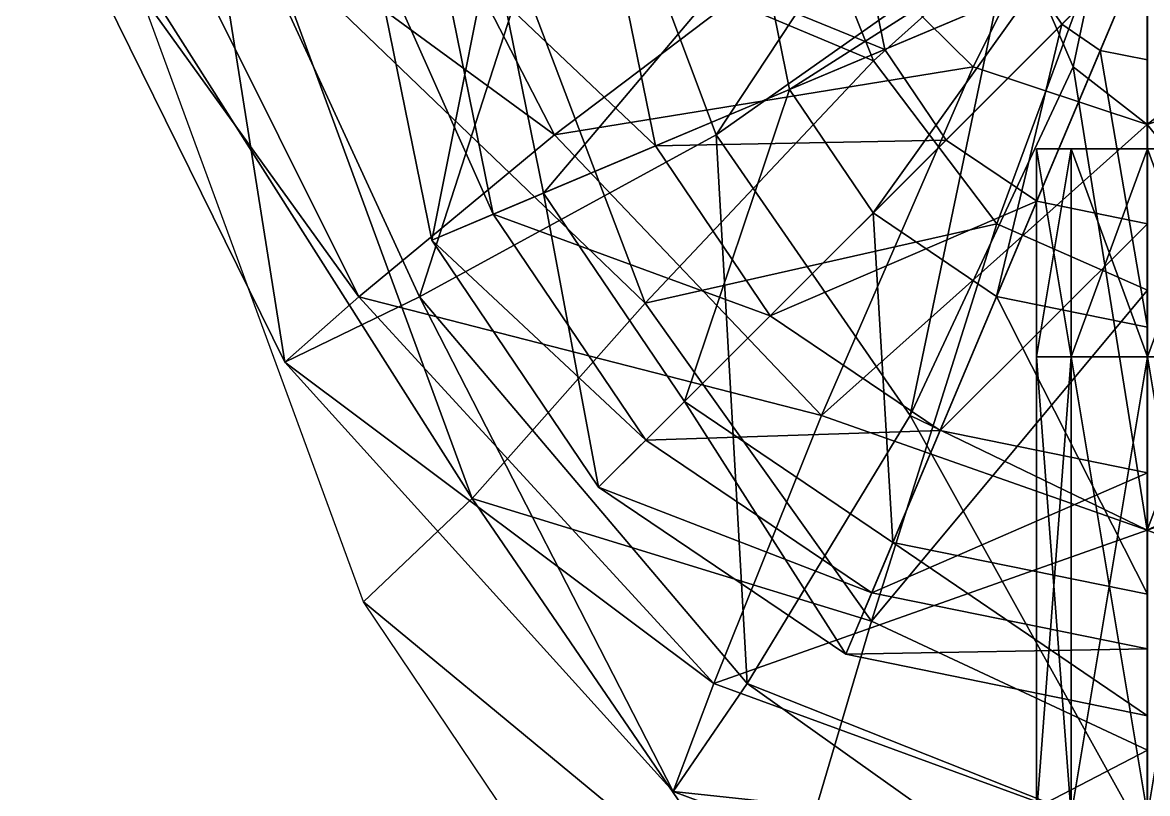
# Model space of a CAD drawing. Header units: metres. Extents: x -1.12 to 1.12, y -1.9 to 1.15.
# Drawn here: x -1.013 to 0, y -0.881 to -0.186 of the extents above; entities that cross this region are included whole.
import ezdxf

# ---------------------------------------------------------------- set-up
doc = ezdxf.new("R2010")
doc.units = ezdxf.units.M

msp = doc.modelspace()

# ---------------------------------------------------------------- linework, layer by layer
at = {"layer": 'Cube'}
for points in [[(-0.1, -0.4875, 0.1688), (-0.1, -0.3, 0.2), (-0.1, -0.4875, 0.2)], [(-0.1, -0.4875, 0.1688), (-0.1, -0.3, 0.1688), (-0.1, -0.3, 0.2)], [(-0.1, -0.4875, 0.1), (-0.1, -0.3, 0.1688), (-0.1, -0.4875, 0.1688)], [(-0.1, -0.4875, 0.1), (-0.1, -0.3, 0.1), (-0.1, -0.3, 0.1688)], [(-0.1, -0.4875, 0.0313), (-0.1, -0.3, 0.1), (-0.1, -0.4875, 0.1)], [(-0.1, -0.4875, 0.0313), (-0.1, -0.3, 0.0313), (-0.1, -0.3, 0.1)], [(-0.1, -0.4875, 0), (-0.1, -0.3, 0.0313), (-0.1, -0.4875, 0.0313)], [(-0.1, -0.4875, 0), (-0.1, -0.3, 0), (-0.1, -0.3, 0.0313)], [(-0.0688, -0.4875, 0), (-0.1, -0.3, 0), (-0.1, -0.4875, 0)], [(-0.0688, -0.4875, 0), (-0.0688, -0.3, 0), (-0.1, -0.3, 0)], [(-0.1, -0.4875, 0.2), (-0.0688, -0.3, 0.2), (-0.0688, -0.4875, 0.2)], [(-0.1, -0.4875, 0.2), (-0.1, -0.3, 0.2), (-0.0688, -0.3, 0.2)], [(0, -0.3, 0), (-0.1, -0.3, 0.1), (-0.1, -0.3, 0.0313)], [(-0.1, -0.3, 0), (-0.0688, -0.3, 0), (-0.1, -0.3, 0.0313)], [(0, -0.3, 0), (0, -0.3, 0.2), (-0.1, -0.3, 0.1)], [(-0.0688, -0.3, 0.2), (-0.1, -0.3, 0.2), (-0.1, -0.3, 0.1688)], [(-0.1, -0.3, 0.1), (-0.0688, -0.3, 0.2), (-0.1, -0.3, 0.1688)], [(-0.0688, -0.3, 0.2), (-0.1, -0.3, 0.1), (0, -0.3, 0.2)], [(-0.0688, -0.3, 0), (0, -0.3, 0), (-0.1, -0.3, 0.0313)], [(-0.0688, -0.4875, 0.2), (0, -0.3, 0.2), (0, -0.4875, 0.2)], [(-0.0688, -0.4875, 0.2), (-0.0688, -0.3, 0.2), (0, -0.3, 0.2)], [(0, -0.4875, 0), (-0.0688, -0.3, 0), (-0.0688, -0.4875, 0)], [(0, -0.4875, 0), (0, -0.3, 0), (-0.0688, -0.3, 0)], [(0.0687, -0.4875, 0), (0, -0.3, 0), (0, -0.4875, 0)], [(0.0687, -0.4875, 0), (0.0687, -0.3, 0), (0, -0.3, 0)], [(0, -0.4875, 0.2), (0.0687, -0.3, 0.2), (0.0687, -0.4875, 0.2)], [(0, -0.4875, 0.2), (0, -0.3, 0.2), (0.0687, -0.3, 0.2)], [(0.0687, -0.3, 0), (0.1, -0.3, 0.1), (0, -0.3, 0)], [(0.1, -0.3, 0.1688), (0.0687, -0.3, 0.2), (0, -0.3, 0.2)], [(0, -0.3, 0.2), (0.1, -0.3, 0.1), (0.1, -0.3, 0.1688)], [(0, -0.3, 0), (0.1, -0.3, 0.1), (0, -0.3, 0.2)], [(-0.1, -0.9, 0.1688), (-0.1, -0.4875, 0.2), (-0.1, -0.9, 0.2)], [(-0.1, -0.9, 0.1688), (-0.1, -0.4875, 0.1688), (-0.1, -0.4875, 0.2)], [(-0.1, -0.9, 0.1), (-0.1, -0.4875, 0.1688), (-0.1, -0.9, 0.1688)], [(-0.1, -0.9, 0.1), (-0.1, -0.4875, 0.1), (-0.1, -0.4875, 0.1688)], [(-0.1, -0.9, 0.0313), (-0.1, -0.4875, 0.1), (-0.1, -0.9, 0.1)], [(-0.1, -0.9, 0.0313), (-0.1, -0.4875, 0.0313), (-0.1, -0.4875, 0.1)], [(-0.1, -0.9, 0), (-0.1, -0.4875, 0.0313), (-0.1, -0.9, 0.0313)], [(-0.1, -0.9, 0), (-0.1, -0.4875, 0), (-0.1, -0.4875, 0.0313)], [(-0.0688, -0.9, 0), (-0.1, -0.4875, 0), (-0.1, -0.9, 0)], [(-0.0688, -0.9, 0), (-0.0688, -0.4875, 0), (-0.1, -0.4875, 0)], [(-0.1, -0.9, 0.2), (-0.0688, -0.4875, 0.2), (-0.0688, -0.9, 0.2)], [(-0.1, -0.9, 0.2), (-0.1, -0.4875, 0.2), (-0.0688, -0.4875, 0.2)], [(-0.0688, -0.9, 0.2), (0, -0.4875, 0.2), (0, -0.9, 0.2)], [(-0.0688, -0.9, 0.2), (-0.0688, -0.4875, 0.2), (0, -0.4875, 0.2)], [(0, -0.9, 0), (-0.0688, -0.4875, 0), (-0.0688, -0.9, 0)], [(0, -0.9, 0), (0, -0.4875, 0), (-0.0688, -0.4875, 0)], [(0.0687, -0.9, 0), (0, -0.4875, 0), (0, -0.9, 0)], [(0.0687, -0.9, 0), (0.0687, -0.4875, 0), (0, -0.4875, 0)], [(0, -0.9, 0.2), (0.0687, -0.4875, 0.2), (0.0687, -0.9, 0.2)], [(0, -0.9, 0.2), (0, -0.4875, 0.2), (0.0687, -0.4875, 0.2)]]:
    msp.add_3dface(points, dxfattribs=at)
at = {"layer": 'Fighter Parent'}
for points in [[(0, 0, 0.625), (-0.2469, -0.2208, 0.5878), (-0.322, -0.0337, 0.5957)], [(0, 0, 0.625), (-0.2469, -0.2208, 0.5878), (0, 0, 0.625)], [(0, 0, 0.625), (-0.1357, -0.3678, 0.5816), (-0.2469, -0.2208, 0.5878)], [(0, 0, 0.625), (-0.1357, -0.3678, 0.5816), (0, 0, 0.625)], [(0, 0, 0.625), (0, -0.4274, 0.5791), (-0.1357, -0.3678, 0.5816)], [(-0.2469, -0.2208, 0.5878), (-0.5901, -0.0766, 0.4947), (-0.322, -0.0337, 0.5957)], [(-0.4524, -0.4392, 0.4736), (-0.7934, -0.1116, 0.3026), (-0.5901, -0.0766, 0.4947)], [(-0.2469, -0.2208, 0.5878), (-0.4524, -0.4392, 0.4736), (-0.5901, -0.0766, 0.4947)], [(-0.6083, -0.6151, 0.2789), (-0.9211, -0.122), (-0.7934, -0.1116, 0.3026)], [(-0.4524, -0.4392, 0.4736), (-0.6083, -0.6151, 0.2789), (-0.7934, -0.1116, 0.3026)], [(-0.6083, -0.6151, 0.2789), (-0.7062, -0.7081), (-0.9211, -0.122)], [(-0.1357, -0.3678, 0.5816), (-0.4524, -0.4392, 0.4736), (-0.2469, -0.2208, 0.5878)], [(-0.1357, -0.3678, 0.5816), (-0.2487, -0.7256, 0.4571), (-0.4524, -0.4392, 0.4736)], [(0, -0.4274, 0.5791), (-0.2487, -0.7256, 0.4571), (-0.1357, -0.3678, 0.5816)], [(0, -0.4274, 0.5791), (0, -0.8418, 0.4504), (-0.2487, -0.7256, 0.4571)], [(-0.2487, -0.7256, 0.4571), (-0.6083, -0.6151, 0.2789), (-0.4524, -0.4392, 0.4736)], [(-0.3344, -1.0157, 0.2603), (-0.7062, -0.7081), (-0.6083, -0.6151, 0.2789)], [(-0.2487, -0.7256, 0.4571), (-0.3344, -1.0157, 0.2603), (-0.6083, -0.6151, 0.2789)], [(-0.3344, -1.0157, 0.2603), (-0.3883, -1.1808), (-0.7062, -0.7081)], [(0, -0.8418, 0.4504), (-0.3344, -1.0157, 0.2603), (-0.2487, -0.7256, 0.4571)], [(0, -0.8418, 0.4504), (0, -1.1791, 0.2528), (-0.3344, -1.0157, 0.2603)]]:
    msp.add_3dface(points, dxfattribs=at)
at = {"layer": 'Sphere 1'}
for points in [[(-0.0002, 0.0872, 0.1615), (-0.157, -0.2264, 0.1571), (-0.2854, -0.0992, 0.1577)], [(-0.0002, 0.0872, 0.1615), (-0.157, -0.2264, 0.1571), (-0.0002, 0.0872, 0.1615)], [(-0.0002, 0.0872, 0.1615), (-0.0002, -0.2783, 0.1568), (-0.157, -0.2264, 0.1571)], [(-0.0669, -0.2264, 0.0409), (-0.0002, 0.0872, 0.0365), (-0.1216, -0.0992, 0.0403)], [(-0.0669, -0.2264, 0.0409), (-0.0002, 0.0872, 0.0365), (-0.0002, 0.0872, 0.0365)], [(-0.0002, -0.2783, 0.0412), (-0.0002, 0.0872, 0.0365), (-0.0669, -0.2264, 0.0409)], [(-0.0002, 0.0872, 0.1615), (-0.0002, -0.2783, 0.1568), (-0.0002, 0.0872, 0.1615)], [(-0.0002, 0.0872, 0.1615), (0.1567, -0.2264, 0.1571), (-0.0002, -0.2783, 0.1568)], [(-0.0002, 0.0872, 0.1615), (0.1567, -0.2264, 0.1571), (-0.0002, 0.0872, 0.1615)], [(-0.0002, 0.0872, 0.1615), (0.2851, -0.0992, 0.1577), (0.1567, -0.2264, 0.1571)], [(-0.0002, -0.2783, 0.0412), (-0.0002, 0.0872, 0.0365), (-0.0002, 0.0872, 0.0365)], [(0.0666, -0.2264, 0.0409), (-0.0002, 0.0872, 0.0365), (-0.0002, -0.2783, 0.0412)], [(0.0666, -0.2264, 0.0409), (-0.0002, 0.0872, 0.0365), (-0.0002, 0.0872, 0.0365)], [(0.1212, -0.0992, 0.0403), (-0.0002, 0.0872, 0.0365), (0.0666, -0.2264, 0.0409)], [(-0.3886, -0.2876, 0.0517), (-0.1585, 0.0608, 0.0394), (-0.5068, 0.0277, 0.0495)], [(-0.3886, -0.2876, 0.0517), (-0.1216, -0.0992, 0.0403), (-0.1585, 0.0608, 0.0394)], [(-0.5343, -0.2876, 0.1463), (-0.9263, -0.0006, 0.1292), (-0.6967, 0.0277, 0.1485)], [(-0.6557, -0.4334, 0.0712), (-0.5068, 0.0277, 0.0495), (-0.8551, -0.0006, 0.0688)], [(-0.2854, -0.0992, 0.1577), (-0.5343, -0.2876, 0.1463), (-0.6967, 0.0277, 0.1485)], [(-0.6557, -0.4334, 0.0712), (-0.3886, -0.2876, 0.0517), (-0.5068, 0.0277, 0.0495)], [(-0.7103, -0.4334, 0.1268), (-1.0134, -0.0127, 0.099), (-0.9263, -0.0006, 0.1292)], [(-0.777, -0.4922, 0.099), (-0.8551, -0.0006, 0.0688), (-1.0134, -0.0127, 0.099)], [(-0.5343, -0.2876, 0.1463), (-0.7103, -0.4334, 0.1268), (-0.9263, -0.0006, 0.1292)], [(-0.777, -0.4922, 0.099), (-0.6557, -0.4334, 0.0712), (-0.8551, -0.0006, 0.0688)], [(-0.7103, -0.4334, 0.1268), (-0.777, -0.4922, 0.099), (-1.0134, -0.0127, 0.099)], [(-0.157, -0.2264, 0.1571), (-0.5343, -0.2876, 0.1463), (-0.2854, -0.0992, 0.1577)], [(-0.2137, -0.5402, 0.0535), (-0.1216, -0.0992, 0.0403), (-0.3886, -0.2876, 0.0517)], [(-0.2137, -0.5402, 0.0535), (-0.0669, -0.2264, 0.0409), (-0.1216, -0.0992, 0.0403)], [(-0.157, -0.2264, 0.1571), (-0.2938, -0.5402, 0.1445), (-0.5343, -0.2876, 0.1463)], [(-0.0002, -0.2783, 0.1568), (-0.2938, -0.5402, 0.1445), (-0.157, -0.2264, 0.1571)], [(-0.0002, -0.6436, 0.0542), (-0.0669, -0.2264, 0.0409), (-0.2137, -0.5402, 0.0535)], [(-0.0002, -0.6436, 0.0542), (-0.0002, -0.2783, 0.0412), (-0.0669, -0.2264, 0.0409)], [(0.1567, -0.2264, 0.1571), (-0.0002, -0.6436, 0.1438), (-0.0002, -0.2783, 0.1568)], [(0.1567, -0.2264, 0.1571), (0.2935, -0.5402, 0.1445), (-0.0002, -0.6436, 0.1438)], [(0.2134, -0.5402, 0.0535), (0.0666, -0.2264, 0.0409), (-0.0002, -0.2783, 0.0412)], [(-0.0002, -0.2783, 0.1568), (-0.0002, -0.6436, 0.1438), (-0.2938, -0.5402, 0.1445)], [(0.2134, -0.5402, 0.0535), (-0.0002, -0.2783, 0.0412), (-0.0002, -0.6436, 0.0542)], [(-0.2938, -0.5402, 0.1445), (-0.7103, -0.4334, 0.1268), (-0.5343, -0.2876, 0.1463)], [(-0.3605, -0.7817, 0.0732), (-0.3886, -0.2876, 0.0517), (-0.6557, -0.4334, 0.0712)], [(-0.3605, -0.7817, 0.0732), (-0.2137, -0.5402, 0.0535), (-0.3886, -0.2876, 0.0517)], [(-0.3906, -0.7817, 0.1248), (-0.777, -0.4922, 0.099), (-0.7103, -0.4334, 0.1268)], [(-0.4273, -0.8789, 0.099), (-0.6557, -0.4334, 0.0712), (-0.777, -0.4922, 0.099)], [(-0.2938, -0.5402, 0.1445), (-0.3906, -0.7817, 0.1248), (-0.7103, -0.4334, 0.1268)], [(-0.4273, -0.8789, 0.099), (-0.3605, -0.7817, 0.0732), (-0.6557, -0.4334, 0.0712)], [(-0.3906, -0.7817, 0.1248), (-0.4273, -0.8789, 0.099), (-0.777, -0.4922, 0.099)], [(-0.0002, -0.6436, 0.1438), (-0.3906, -0.7817, 0.1248), (-0.2938, -0.5402, 0.1445)], [(-0.0002, -0.9247, 0.074), (-0.2137, -0.5402, 0.0535), (-0.3605, -0.7817, 0.0732)], [(-0.0002, -0.9247, 0.074), (-0.0002, -0.6436, 0.0542), (-0.2137, -0.5402, 0.0535)], [(0.2935, -0.5402, 0.1445), (-0.0002, -0.9247, 0.124), (-0.0002, -0.6436, 0.1438)], [(0.2935, -0.5402, 0.1445), (0.3902, -0.7817, 0.1248), (-0.0002, -0.9247, 0.124)], [(0.3602, -0.7817, 0.0732), (0.2134, -0.5402, 0.0535), (-0.0002, -0.6436, 0.0542)], [(-0.0002, -0.6436, 0.1438), (-0.0002, -0.9247, 0.124), (-0.3906, -0.7817, 0.1248)], [(0.3602, -0.7817, 0.0732), (-0.0002, -0.6436, 0.0542), (-0.0002, -0.9247, 0.074)], [(-0.0002, -0.9247, 0.124), (-0.4273, -0.8789, 0.099), (-0.3906, -0.7817, 0.1248)], [(-0.0002, -1.0378, 0.099), (-0.3605, -0.7817, 0.0732), (-0.4273, -0.8789, 0.099)], [(-0.0002, -1.0378, 0.099), (-0.0002, -0.9247, 0.074), (-0.3605, -0.7817, 0.0732)], [(0.3902, -0.7817, 0.1248), (-0.0002, -1.0378, 0.099), (-0.0002, -0.9247, 0.124)], [(0.3902, -0.7817, 0.1248), (0.4269, -0.8789, 0.099), (-0.0002, -1.0378, 0.099)], [(0.4269, -0.8789, 0.099), (0.3602, -0.7817, 0.0732), (-0.0002, -0.9247, 0.074)], [(-0.0002, -0.9247, 0.124), (-0.0002, -1.0378, 0.099), (-0.4273, -0.8789, 0.099)], [(0.4269, -0.8789, 0.099), (-0.0002, -0.9247, 0.074), (-0.0002, -1.0378, 0.099)]]:
    msp.add_3dface(points, dxfattribs=at)
at = {"layer": 'Sphere 2'}
for points in [[(-0.5894, -0.3591, 0.4227), (-0.7, -0.1107, 0.408), (-0.6398, -0.1107, 0.4227)], [(-0.5894, -0.3591, 0.4227), (-0.6448, -0.3825, 0.408), (-0.7, -0.1107, 0.408)], [(-0.6448, -0.3825, 0.408), (-0.7, -0.1107, 0.3743), (-0.7, -0.1107, 0.408)], [(-0.6448, -0.3825, 0.408), (-0.6448, -0.3825, 0.3743), (-0.7, -0.1107, 0.3743)], [(-0.6448, -0.3825, 0.3743), (-0.7, -0.1107, 0.3385), (-0.7, -0.1107, 0.3743)], [(-0.6448, -0.3825, 0.3743), (-0.6448, -0.3825, 0.3385), (-0.7, -0.1107, 0.3385)], [(-0.6448, -0.3825, 0.3385), (-0.7, -0.1107, 0.3102), (-0.7, -0.1107, 0.3385)], [(-0.6448, -0.3825, 0.3385), (-0.6448, -0.3825, 0.3102), (-0.7, -0.1107, 0.3102)], [(-0.6448, -0.3825, 0.3102), (-0.7, -0.1107, 0.2986), (-0.7, -0.1107, 0.3102)], [(-0.6448, -0.3825, 0.3102), (-0.6448, -0.3825, 0.2986), (-0.7, -0.1107, 0.2986)], [(-0.6448, -0.3825, 0.2986), (-0.5906, -0.1107, 0.2986), (-0.7, -0.1107, 0.2986)], [(-0.6448, -0.3825, 0.2986), (-0.544, -0.34, 0.2986), (-0.5906, -0.1107, 0.2986)], [(-0.4433, -0.2975, 0.4337), (-0.6398, -0.1107, 0.4227), (-0.4812, -0.1107, 0.4337)], [(-0.4433, -0.2975, 0.4337), (-0.5894, -0.3591, 0.4227), (-0.6398, -0.1107, 0.4227)], [(-0.544, -0.34, 0.2986), (-0.35, -0.1107, 0.2986), (-0.5906, -0.1107, 0.2986)], [(-0.544, -0.34, 0.2986), (-0.3224, -0.2466, 0.2986), (-0.35, -0.1107, 0.2986)], [(-0.2367, -0.2105, 0.4406), (-0.4812, -0.1107, 0.4337), (-0.257, -0.1107, 0.4406)], [(-0.2367, -0.2105, 0.4406), (-0.4433, -0.2975, 0.4337), (-0.4812, -0.1107, 0.4337)], [(-0.3224, -0.2466, 0.2986), (-0.1094, -0.1107, 0.2986), (-0.35, -0.1107, 0.2986)], [(-0.3224, -0.2466, 0.2986), (-0.1007, -0.1531, 0.2986), (-0.1094, -0.1107, 0.2986)], [(0, -0.1107, 0.443), (-0.2367, -0.2105, 0.4406), (-0.257, -0.1107, 0.4406)], [(0, -0.1107, 0.443), (-0.2367, -0.2105, 0.4406), (0, -0.1107, 0.443)], [(0, -0.1107, 0.443), (-0.1815, -0.2922, 0.4406), (-0.2367, -0.2105, 0.4406)], [(0, -0.1107, 0.443), (-0.1815, -0.2922, 0.4406), (0, -0.1107, 0.443)], [(0, -0.1107, 0.443), (-0.0998, -0.3474, 0.4406), (-0.1815, -0.2922, 0.4406)], [(-0.0772, -0.1879, 0.2986), (0, -0.1107, 0.2986), (-0.1007, -0.1531, 0.2986)], [(0, -0.1107, 0.443), (-0.0998, -0.3474, 0.4406), (0, -0.1107, 0.443)], [(0, -0.1107, 0.443), (0, -0.3677, 0.4406), (-0.0998, -0.3474, 0.4406)], [(-0.0772, -0.1879, 0.2986), (0, -0.1107, 0.2986), (0, -0.1107, 0.2986)], [(-0.0425, -0.2114, 0.2986), (0, -0.1107, 0.2986), (-0.0772, -0.1879, 0.2986)], [(-0.0425, -0.2114, 0.2986), (0, -0.1107, 0.2986), (0, -0.1107, 0.2986)], [(0, -0.22, 0.2986), (0, -0.1107, 0.2986), (-0.0425, -0.2114, 0.2986)], [(0, -0.22, 0.2986), (0, -0.1107, 0.2986), (0, -0.1107, 0.2986)], [(-0.2472, -0.3578, 0.2986), (-0.1007, -0.1531, 0.2986), (-0.3224, -0.2466, 0.2986)], [(-0.2472, -0.3578, 0.2986), (-0.0772, -0.1879, 0.2986), (-0.1007, -0.1531, 0.2986)], [(-0.1359, -0.433, 0.2986), (-0.0772, -0.1879, 0.2986), (-0.2472, -0.3578, 0.2986)], [(-0.1359, -0.433, 0.2986), (-0.0425, -0.2114, 0.2986), (-0.0772, -0.1879, 0.2986)], [(-0.1815, -0.2922, 0.4406), (-0.4433, -0.2975, 0.4337), (-0.2367, -0.2105, 0.4406)], [(0, -0.4607, 0.2986), (-0.0425, -0.2114, 0.2986), (-0.1359, -0.433, 0.2986)], [(0, -0.4607, 0.2986), (0, -0.22, 0.2986), (-0.0425, -0.2114, 0.2986)], [(-0.4171, -0.5278, 0.2986), (-0.3224, -0.2466, 0.2986), (-0.544, -0.34, 0.2986)], [(-0.4171, -0.5278, 0.2986), (-0.2472, -0.3578, 0.2986), (-0.3224, -0.2466, 0.2986)], [(-0.1815, -0.2922, 0.4406), (-0.3399, -0.4505, 0.4337), (-0.4433, -0.2975, 0.4337)], [(-0.0998, -0.3474, 0.4406), (-0.3399, -0.4505, 0.4337), (-0.1815, -0.2922, 0.4406)], [(-0.3399, -0.4505, 0.4337), (-0.5894, -0.3591, 0.4227), (-0.4433, -0.2975, 0.4337)], [(-0.4944, -0.605, 0.2986), (-0.544, -0.34, 0.2986), (-0.6448, -0.3825, 0.2986)], [(-0.4944, -0.605, 0.2986), (-0.4171, -0.5278, 0.2986), (-0.544, -0.34, 0.2986)], [(-0.0998, -0.3474, 0.4406), (-0.1869, -0.5539, 0.4337), (-0.3399, -0.4505, 0.4337)], [(0, -0.3677, 0.4406), (-0.1869, -0.5539, 0.4337), (-0.0998, -0.3474, 0.4406)], [(-0.4519, -0.5625, 0.4227), (-0.6448, -0.3825, 0.408), (-0.5894, -0.3591, 0.4227)], [(-0.3399, -0.4505, 0.4337), (-0.4519, -0.5625, 0.4227), (-0.5894, -0.3591, 0.4227)], [(-0.2293, -0.6547, 0.2986), (-0.2472, -0.3578, 0.2986), (-0.4171, -0.5278, 0.2986)], [(-0.2293, -0.6547, 0.2986), (-0.1359, -0.433, 0.2986), (-0.2472, -0.3578, 0.2986)], [(0, -0.3677, 0.4406), (0, -0.5919, 0.4337), (-0.1869, -0.5539, 0.4337)], [(-0.4519, -0.5625, 0.4227), (-0.4944, -0.605, 0.408), (-0.6448, -0.3825, 0.408)], [(-0.4944, -0.605, 0.408), (-0.6448, -0.3825, 0.3743), (-0.6448, -0.3825, 0.408)], [(-0.4944, -0.605, 0.408), (-0.4944, -0.605, 0.3743), (-0.6448, -0.3825, 0.3743)], [(-0.4944, -0.605, 0.3743), (-0.6448, -0.3825, 0.3385), (-0.6448, -0.3825, 0.3743)], [(-0.4944, -0.605, 0.3743), (-0.4944, -0.605, 0.3385), (-0.6448, -0.3825, 0.3385)], [(-0.4944, -0.605, 0.3385), (-0.6448, -0.3825, 0.3102), (-0.6448, -0.3825, 0.3385)], [(-0.4944, -0.605, 0.3385), (-0.4944, -0.605, 0.3102), (-0.6448, -0.3825, 0.3102)], [(-0.4944, -0.605, 0.3102), (-0.6448, -0.3825, 0.2986), (-0.6448, -0.3825, 0.3102)], [(-0.4944, -0.605, 0.3102), (-0.4944, -0.605, 0.2986), (-0.6448, -0.3825, 0.2986)], [(0, -0.7013, 0.2986), (-0.1359, -0.433, 0.2986), (-0.2293, -0.6547, 0.2986)], [(0, -0.7013, 0.2986), (0, -0.4607, 0.2986), (-0.1359, -0.433, 0.2986)], [(-0.1869, -0.5539, 0.4337), (-0.4519, -0.5625, 0.4227), (-0.3399, -0.4505, 0.4337)], [(-0.2718, -0.7554, 0.2986), (-0.4171, -0.5278, 0.2986), (-0.4944, -0.605, 0.2986)], [(-0.2718, -0.7554, 0.2986), (-0.2293, -0.6547, 0.2986), (-0.4171, -0.5278, 0.2986)], [(-0.1869, -0.5539, 0.4337), (-0.2484, -0.7, 0.4227), (-0.4519, -0.5625, 0.4227)], [(0, -0.5919, 0.4337), (-0.2484, -0.7, 0.4227), (-0.1869, -0.5539, 0.4337)], [(-0.2484, -0.7, 0.4227), (-0.4944, -0.605, 0.408), (-0.4519, -0.5625, 0.4227)], [(0, -0.5919, 0.4337), (0, -0.7505, 0.4227), (-0.2484, -0.7, 0.4227)], [(-0.2484, -0.7, 0.4227), (-0.2718, -0.7554, 0.408), (-0.4944, -0.605, 0.408)], [(-0.2718, -0.7554, 0.408), (-0.4944, -0.605, 0.3743), (-0.4944, -0.605, 0.408)], [(-0.2718, -0.7554, 0.408), (-0.2718, -0.7554, 0.3743), (-0.4944, -0.605, 0.3743)], [(-0.2718, -0.7554, 0.3743), (-0.4944, -0.605, 0.3385), (-0.4944, -0.605, 0.3743)], [(-0.2718, -0.7554, 0.3743), (-0.2718, -0.7554, 0.3385), (-0.4944, -0.605, 0.3385)], [(-0.2718, -0.7554, 0.3385), (-0.4944, -0.605, 0.3102), (-0.4944, -0.605, 0.3385)], [(-0.2718, -0.7554, 0.3385), (-0.2718, -0.7554, 0.3102), (-0.4944, -0.605, 0.3102)], [(-0.2718, -0.7554, 0.3102), (-0.4944, -0.605, 0.2986), (-0.4944, -0.605, 0.3102)], [(-0.2718, -0.7554, 0.3102), (-0.2718, -0.7554, 0.2986), (-0.4944, -0.605, 0.2986)], [(0, -0.8107, 0.2986), (-0.2293, -0.6547, 0.2986), (-0.2718, -0.7554, 0.2986)], [(0, -0.8107, 0.2986), (0, -0.7013, 0.2986), (-0.2293, -0.6547, 0.2986)], [(0, -0.7505, 0.4227), (-0.2718, -0.7554, 0.408), (-0.2484, -0.7, 0.4227)], [(0, -0.7505, 0.4227), (0, -0.8107, 0.408), (-0.2718, -0.7554, 0.408)], [(0, -0.8107, 0.408), (-0.2718, -0.7554, 0.3743), (-0.2718, -0.7554, 0.408)], [(0, -0.8107, 0.408), (0, -0.8107, 0.3743), (-0.2718, -0.7554, 0.3743)], [(0, -0.8107, 0.3743), (-0.2718, -0.7554, 0.3385), (-0.2718, -0.7554, 0.3743)], [(0, -0.8107, 0.3743), (0, -0.8107, 0.3385), (-0.2718, -0.7554, 0.3385)], [(0, -0.8107, 0.3385), (-0.2718, -0.7554, 0.3102), (-0.2718, -0.7554, 0.3385)], [(0, -0.8107, 0.3385), (0, -0.8107, 0.3102), (-0.2718, -0.7554, 0.3102)], [(0, -0.8107, 0.3102), (-0.2718, -0.7554, 0.2986), (-0.2718, -0.7554, 0.3102)], [(0, -0.8107, 0.3102), (0, -0.8107, 0.2986), (-0.2718, -0.7554, 0.2986)]]:
    msp.add_3dface(points, dxfattribs=at)

doc.saveas('drawing.dxf')
